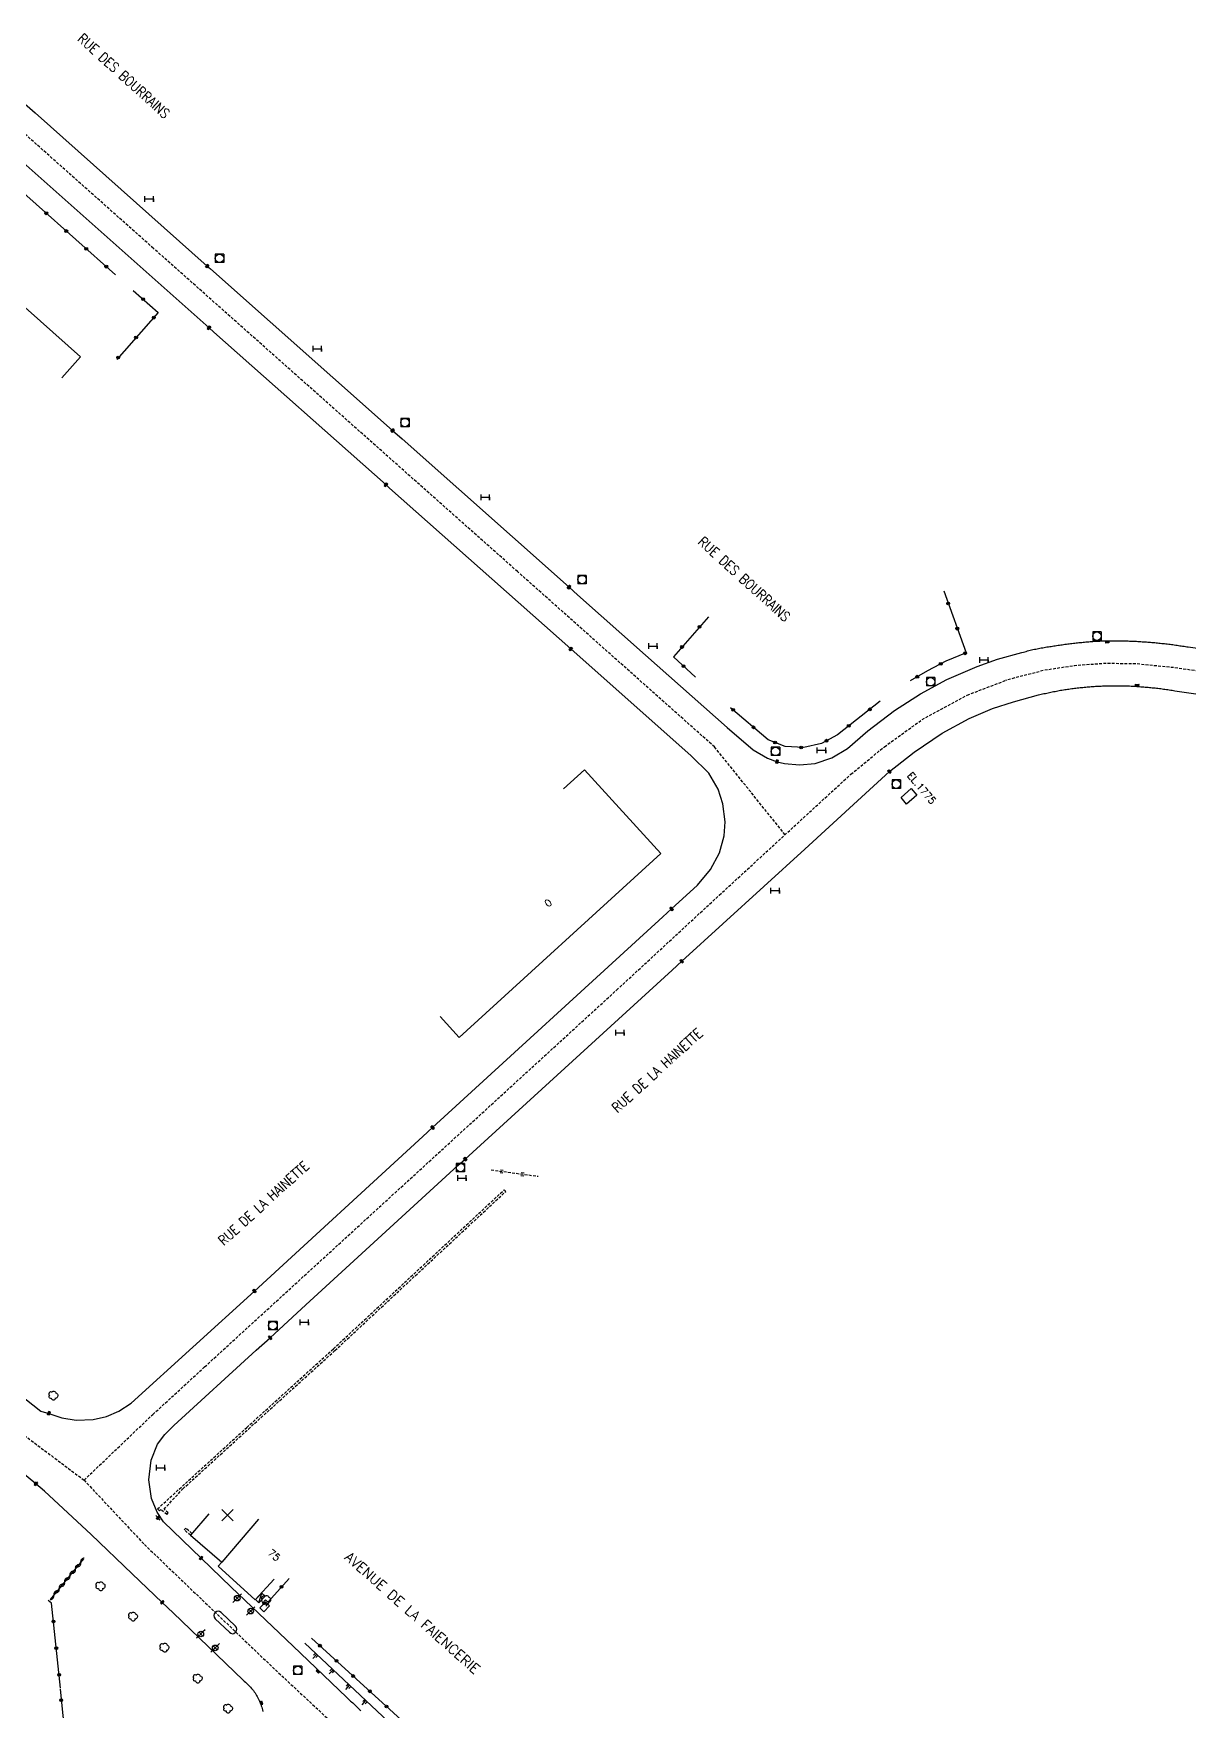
# Model space of a CAD drawing. Header units: millimetres. Extents: x 116000 to 117000, y 126000 to 127000.
# Drawn here: x 116402.3 to 116607.5, y 126624 to 126921.7 of the extents above; entities that cross this region are included whole.
import ezdxf
from ezdxf.enums import TextEntityAlignment as Align

# ---------------------------------------------------------------- set-up
doc = ezdxf.new("R2010")
doc.units = ezdxf.units.MM
doc.linetypes.add('DASHED', pattern=[0.75, 0.5, -0.25])
doc.layers.get('0').update_dxf_attribs({"linetype": 'CONTINUOUS'})
for name, color, linetype in [('W0001', 6, 'DASHED'), ('W0008', 7, 'CONTINUOUS'), ('W0100', 7, 'CONTINUOUS'), ('W0112', 1, 'DASHED'), ('W0211', 2, 'CONTINUOUS'), ('W0220', 5, 'DASHED'), ('W0300', 7, 'CONTINUOUS'), ('W0310', 3, 'CONTINUOUS'), ('W0322', 7, 'CONTINUOUS'), ('W0400', 7, 'CONTINUOUS'), ('W0420', 7, 'CONTINUOUS'), ('W0432', 7, 'CONTINUOUS'), ('W0454', 7, 'CONTINUOUS'), ('W0984', 7, 'CONTINUOUS'), ('W0989', 7, 'CONTINUOUS'), ('W0991', 7, 'CONTINUOUS'), ('W1102', 7, 'CONTINUOUS'), ('W1471', 7, 'CONTINUOUS'), ('W1474', 7, 'CONTINUOUS')]:
    doc.layers.add(name, color=color, linetype=linetype)
doc.styles.get("Standard").update_dxf_attribs({"font": 'romans.shx', "width": 0.85})

# ---------------------------------------------------------------- blocks, each defined once
blk = doc.blocks.new('t322o')
at = {"color": 0, "linetype": 'Continuous'}
for radius in [0.25, 0.15]:
    blk.add_circle((0, 0), radius, dxfattribs=at)
blk = doc.blocks.new('T400')
for p, q in [((-0.15, 0.3), (0.15, 0.3)), ((-0.15, -0.25), (-0.15, 0.3)), ((-0.15, 0.15), (0.15, 0.15)), ((-0.15, 0), (0.15, 0)), ((0.15, 0.3), (0.15, -0.25)), ((-0.15, -0.15), (0.15, -0.15)), ((-0.15, -0.25), (-0.15, -0.3)), ((-0.15, -0.3), (0.15, -0.3)), ((0.15, -0.3), (0.15, -0.25))]:
    blk.add_line(p, q)
blk = doc.blocks.new('T300')
for p, q in [((-0.8, 0.51), (-0.86, 0.34)), ((-0.86, 0.34), (-0.86, 0.17)), ((-0.86, 0.17), (-0.74, 0.06)), ((-0.69, 0.63), (-0.8, 0.51)), ((-0.8, -0.06), (-0.74, 0.06)), ((-0.74, 0.06), (-0.69, 0.11)), ((-0.57, 0.69), (-0.69, 0.63)), ((-0.46, 0.69), (-0.57, 0.69)), ((-0.29, 0.63), (-0.46, 0.69)), ((-0.29, 0.63), (-0.17, 0.74)), ((-0.23, 0.57), (-0.29, 0.63)), ((-0.17, 0.74), (-0.06, 0.8)), ((-0.06, 0.8), (0.06, 0.8)), ((0.06, 0.8), (0.23, 0.74)), ((0.23, 0.74), (0.34, 0.63)), ((0.34, 0.63), (0.4, 0.51)), ((0.46, 0.46), (0.34, 0.46)), ((0.4, 0.51), (0.4, 0.46)), ((0.57, 0.4), (0.46, 0.46)), ((0.57, 0.4), (0.69, 0.29)), ((0.69, 0.29), (0.74, 0.17)), ((0.74, 0.06), (0.69, -0.17)), ((0.74, 0.17), (0.74, 0.06)), ((-0.8, -0.17), (-0.8, -0.06)), ((-0.8, -0.23), (-0.8, -0.17)), ((-0.74, -0.34), (-0.8, -0.23)), ((-0.69, -0.4), (-0.74, -0.34)), ((-0.51, -0.46), (-0.69, -0.4)), ((-0.4, -0.46), (-0.51, -0.46)), ((-0.4, -0.46), (-0.34, -0.46)), ((-0.34, -0.46), (-0.34, -0.4)), ((-0.34, -0.51), (-0.34, -0.46)), ((-0.29, -0.63), (-0.34, -0.51)), ((-0.17, -0.74), (-0.29, -0.63)), ((-0.06, -0.8), (-0.17, -0.74)), ((0.06, -0.8), (-0.06, -0.8)), ((0.17, -0.74), (0.06, -0.8)), ((0.23, -0.69), (0.17, -0.74)), ((0.29, -0.46), (0.23, -0.46)), ((0.29, -0.63), (0.23, -0.69)), ((0.46, -0.4), (0.29, -0.46)), ((0.34, -0.51), (0.29, -0.63)), ((0.34, -0.51), (0.34, -0.46)), ((0.57, -0.34), (0.46, -0.4)), ((0.63, -0.29), (0.57, -0.34)), ((0.69, -0.17), (0.63, -0.29))]:
    blk.add_line(p, q)
blk = doc.blocks.new('t991o')
at = {"color": 0, "linetype": 'Continuous'}
for p, q in [((-1, 1), (1, -1)), ((-1, -1), (1, 1))]:
    blk.add_line(p, q, dxfattribs=at)
blk = doc.blocks.new('T1474')
at = {"color": 0, "linetype": 'Continuous', "flags": 128}
for points in [[(-0.75, -0.5), (-0.75, 0.5)], [(-0.75, 0), (0.75, 0)], [(0.75, 0), (0.75, -0.5), (0.75, 0.5)]]:
    blk.add_lwpolyline(points, dxfattribs=at)
blk = doc.blocks.new('T420')
for p, q in [((0.75, 0.75), (-0.75, 0.75)), ((-0.75, 0.75), (-0.75, -0.75)), ((0.75, 0.75), (0.75, -0.75)), ((0.75, -0.75), (-0.75, -0.75))]:
    blk.add_line(p, q)
blk.add_ellipse((0, 0), major_axis=(-0.53, 0.53), ratio=1, start_param=3.926991, end_param=10.210176)
blk = doc.blocks.new('t220o')
at = {"color": 0, "linetype": 'Continuous'}
for p, q in [((-0.25, 0.25), (0.25, 0.25)), ((-0.25, -0.25), (0.25, -0.25))]:
    blk.add_line(p, q, dxfattribs=at)
blk = doc.blocks.new('t310o')
at = {"color": 0, "linetype": 'Continuous'}
for centre, start, end in [((-0.5, 0.38), 216.8699, 323.1304), ((0.5, -0.37), 36.8699, 143.1303)]:
    blk.add_arc(centre, 0.625, start, end, dxfattribs=at)
blk = doc.blocks.new('T1471')
at = {"color": 0, "linetype": 'Continuous', "flags": 128}
blk.add_lwpolyline([(-0.75, -0.5), (-0.75, 0.5), (0.75, 0.5), (0.75, -0.5), (-0.75, -0.5)], dxfattribs=at)
blk = doc.blocks.new('T432')
at = {"flags": 128}
for points in [[(0.8, 0.8), (-0.8, 0.8)], [(-0.8, 0.8), (-0.8, 0)], [(0.8, 0.8), (-0.8, 0)], [(-0.8, 0), (0.8, 0)], [(-0.4, 2.1), (-0.4, 1.3)], [(-0.4, 1.3), (0.4, 1.3)], [(-0.39, 2.1), (0.41, 2.1)], [(0, 1.7), (0.4, 1.7)], [(0.4, 1.3), (0.4, 1.7)], [(0.8, 0), (0.8, 0.8)]]:
    blk.add_lwpolyline(points, dxfattribs=at)
blk = doc.blocks.new('T454')
for p, q in [((-0.25, 0.25), (0.25, -0.25)), ((-0.25, -0.25), (0.25, 0.25)), ((0.75, 0.75), (0.375, 0.375)), ((-0.375, -0.375), (-0.75, -0.75))]:
    blk.add_line(p, q)
blk.add_ellipse((0, 0), major_axis=(0.354, 0.354), ratio=1, start_param=5.497787143782138, end_param=11.78097245096172)
blk = doc.blocks.new('t211o')
at = {"color": 0, "linetype": 'Continuous'}
for p, q in [((-0.29, 0.5), (-0.29, 0)), ((0, 1), (0, 0)), ((0.29, 0.5), (0.29, 0))]:
    blk.add_line(p, q, dxfattribs=at)

msp = doc.modelspace()

# ---------------------------------------------------------------- linework, layer by layer
at = {"layer": 'W0001'}
for points in [[(116535.81, 126779.49), (116523.28, 126795.07), (116488.27, 126826.21), (116423.59, 126883.62), (116397.92, 126906.43)], [(116411.28, 126664.89), (116423.5, 126676.55), (116432.7, 126684.99), (116505.88, 126751.9), (116524.12, 126768.75), (116547.5, 126790.23), (116553.45, 126795.11), (116560.14, 126799.92), (116568.15, 126804.28), (116574.98, 126806.88)], [(116395.45, 126676.82), (116398.28, 126674.63), (116411.28, 126664.89), (116422.03, 126653.44), (116432.28, 126643.61)]]:
    msp.add_lwpolyline(points, dxfattribs=at)
at = {"layer": 'W0001', "flags": 128}
for points in [[(116829.06, 126777.29), (116767.89, 126785.93), (116726.04, 126791.89), (116660.46, 126801.22), (116604.87, 126809.14), (116598.02, 126809.83), (116592.44, 126809.87), (116587.24, 126809.49), (116581.9, 126808.67), (116577.83, 126807.65), (116574.98, 126806.88)], [(116432.28, 126643.61), (116444.69, 126631.75), (116462.64, 126615.03), (116470.52, 126608.17), (116497.94, 126586.59), (116518.5, 126571.15), (116553.06, 126545.21), (116581.89, 126523.58), (116595.77, 126513.14), (116602.21, 126508.24), (116607.81, 126503.12), (116611.6, 126498.68)]]:
    msp.add_lwpolyline(points, dxfattribs=at)
at = {"layer": 'W0008'}
for points in [[(116399.83, 126910.08), (116402.58, 126907.66), (116433.15, 126880.44), (116433.75, 126879.96), (116466.07, 126851.25), (116467.77, 126849.79), (116497.43, 126823.42), (116498.96, 126822.07), (116511.04, 126811.37), (116525.5, 126798.52), (116530.14, 126794.54), (116532.7, 126793.05), (116534.4, 126792.43), (116535.73, 126792.12), (116538.39, 126791.87), (116541.17, 126792.15), (116544.14, 126793.12), (116546.91, 126794.82), (116550.49, 126797.9), (116555.27, 126801.51), (116559.85, 126804.49), (116564.55, 126807.06), (116569.9, 126809.36), (116573.56, 126810.67)], [(116399.65, 126680.26), (116403.61, 126677.12), (116405.03, 126676.74), (116407.32, 126675.96), (116409.88, 126675.55), (116412.93, 126675.66), (116415.25, 126676.19), (116417.46, 126677.15), (116419.68, 126678.55), (116441.54, 126698.46), (116471.48, 126725.9), (116473.18, 126727.49), (116514.08, 126764.88), (116515.65, 126766.32), (116520.28, 126770.53), (116522.58, 126773.29), (116524.15, 126776.26), (116524.98, 126779.27), (116525.19, 126781.76), (116524.77, 126784.95), (116523.9, 126787.6), (116522.25, 126790.39), (116519.12, 126793.5), (116497.74, 126812.46), (116465.55, 126841.03), (116464.92, 126841.62), (116434.36, 126868.73), (116433.49, 126869.51), (116398.9, 126900.23)], [(116437.43, 126645.91), (116432.07, 126651.03), (116425.38, 126657.5), (116424.27, 126659.18), (116423.26, 126661.63), (116422.82, 126664.97), (116423.19, 126668.45), (116424.36, 126671.27), (116425.63, 126673), (116427.26, 126674.57), (116441.87, 126687.96), (116444.34, 126690.18), (116450.69, 126696.04), (116477.7, 126720.74), (116478.99, 126721.88), (116515.75, 126755.45), (116517.44, 126757.02), (116539.29, 126776.94), (116548.68, 126785.51), (116554.33, 126790.68), (116558.73, 126794.17), (116563.71, 126797.51), (116568.52, 126800.12), (116572.66, 126801.88), (116576.4, 126803.09)], [(116427.13, 126641.3), (116425.16, 126643.19), (116419.82, 126648.28), (116412.56, 126655.24), (116404.24, 126662.95), (116402.73, 126664.24), (116397.26, 126668.74), (116392.75, 126672.26)], [(116424.81, 126657.78), (116424.43, 126658.19), (116424.02, 126658.6)]]:
    msp.add_lwpolyline(points, dxfattribs=at)
at = {"layer": 'W0008', "flags": 128}
for points in [[(116573.56, 126810.67), (116577.89, 126811.84), (116578.13, 126811.91), (116578.37, 126811.98), (116578.62, 126812.04), (116578.86, 126812.11), (116579.1, 126812.17), (116579.35, 126812.23), (116579.6, 126812.29), (116579.84, 126812.34), (116580.09, 126812.4), (116580.33, 126812.45), (116580.58, 126812.5), (116580.83, 126812.55), (116581.08, 126812.6), (116581.32, 126812.65), (116581.57, 126812.69), (116581.82, 126812.73), (116582.07, 126812.78), (116582.32, 126812.82), (116582.57, 126812.86), (116582.82, 126812.9), (116583.06, 126812.93), (116583.31, 126812.97), (116583.56, 126813.01), (116583.8, 126813.05), (116584.05, 126813.08), (116584.3, 126813.12), (116584.54, 126813.15), (116584.79, 126813.19), (116585.04, 126813.22), (116585.29, 126813.26), (116585.53, 126813.29), (116585.78, 126813.32), (116586.03, 126813.36), (116586.28, 126813.39), (116586.52, 126813.42), (116586.77, 126813.45), (116587.02, 126813.48), (116587.27, 126813.51), (116587.52, 126813.53), (116587.76, 126813.56), (116588.01, 126813.59), (116588.26, 126813.61), (116588.51, 126813.64), (116588.76, 126813.66), (116589, 126813.68), (116589.25, 126813.71), (116589.5, 126813.73), (116589.75, 126813.75), (116590, 126813.77), (116590.25, 126813.78), (116590.5, 126813.8), (116590.75, 126813.82), (116590.99, 126813.83), (116591.24, 126813.85), (116591.49, 126813.86), (116591.74, 126813.87), (116591.99, 126813.88), (116592.24, 126813.89), (116592.49, 126813.9), (116592.74, 126813.9), (116592.99, 126813.91), (116593.24, 126813.91), (116593.49, 126813.92), (116593.74, 126813.92), (116593.99, 126813.92), (116594.24, 126813.92), (116594.49, 126813.92), (116594.74, 126813.92), (116594.99, 126813.92), (116595.24, 126813.91), (116595.49, 126813.91), (116595.74, 126813.91), (116595.99, 126813.9), (116596.24, 126813.89), (116596.49, 126813.89), (116596.74, 126813.88), (116596.99, 126813.87), (116597.24, 126813.86), (116597.49, 126813.85), (116597.74, 126813.84), (116597.99, 126813.83), (116598.24, 126813.82), (116598.49, 126813.81), (116598.74, 126813.79), (116598.98, 126813.78), (116599.23, 126813.76), (116599.48, 126813.75), (116599.73, 126813.73), (116599.98, 126813.71), (116600.23, 126813.69), (116600.48, 126813.67), (116600.73, 126813.65), (116600.97, 126813.63), (116601.22, 126813.61), (116601.47, 126813.59), (116601.72, 126813.57), (116601.97, 126813.54), (116602.22, 126813.52), (116602.46, 126813.49), (116602.71, 126813.46), (116602.96, 126813.44), (116603.21, 126813.41), (116603.46, 126813.38), (116603.7, 126813.35), (116603.95, 126813.32), (116604.2, 126813.29), (116604.45, 126813.26), (116604.69, 126813.23), (116604.94, 126813.19), (116605.19, 126813.16), (116605.44, 126813.12), (116605.68, 126813.09), (116605.93, 126813.05), (116606.18, 126813.01), (116606.43, 126812.98), (116606.67, 126812.94), (116606.92, 126812.9), (116607.17, 126812.86), (116607.41, 126812.82), (116623.63, 126810.51)], [(116576.4, 126803.09), (116580.82, 126804.3), (116581.06, 126804.36), (116581.31, 126804.42), (116581.55, 126804.47), (116581.8, 126804.53), (116582.04, 126804.58), (116582.29, 126804.64), (116582.53, 126804.69), (116582.78, 126804.74), (116583.02, 126804.79), (116583.27, 126804.84), (116583.51, 126804.89), (116583.76, 126804.94), (116584.01, 126804.98), (116584.25, 126805.03), (116584.5, 126805.07), (116584.74, 126805.12), (116584.99, 126805.16), (116585.24, 126805.2), (116585.48, 126805.24), (116585.73, 126805.28), (116585.98, 126805.31), (116586.23, 126805.35), (116586.47, 126805.39), (116586.72, 126805.42), (116586.97, 126805.45), (116587.22, 126805.48), (116587.46, 126805.51), (116587.71, 126805.54), (116587.96, 126805.57), (116588.21, 126805.6), (116588.46, 126805.63), (116588.71, 126805.65), (116588.96, 126805.68), (116589.21, 126805.7), (116589.46, 126805.72), (116589.71, 126805.74), (116589.95, 126805.76), (116590.2, 126805.78), (116590.45, 126805.8), (116590.7, 126805.82), (116590.96, 126805.83), (116591.21, 126805.85), (116591.46, 126805.86), (116591.71, 126805.87), (116591.96, 126805.88), (116592.21, 126805.89), (116592.46, 126805.9), (116592.72, 126805.91), (116592.97, 126805.92), (116593.22, 126805.92), (116593.48, 126805.93), (116593.73, 126805.93), (116593.98, 126805.93), (116594.23, 126805.94), (116594.49, 126805.94), (116594.74, 126805.94), (116594.99, 126805.93), (116595.25, 126805.93), (116595.5, 126805.93), (116595.75, 126805.92), (116596, 126805.92), (116596.26, 126805.91), (116596.51, 126805.9), (116596.76, 126805.9), (116597.01, 126805.89), (116597.26, 126805.88), (116597.52, 126805.86), (116597.77, 126805.85), (116598.02, 126805.84), (116598.27, 126805.82), (116598.52, 126805.81), (116598.78, 126805.79), (116599.03, 126805.77), (116599.28, 126805.75), (116599.53, 126805.74), (116599.78, 126805.71), (116600.03, 126805.69), (116600.28, 126805.67), (116600.54, 126805.65), (116600.79, 126805.62), (116601.04, 126805.59), (116601.29, 126805.57), (116601.54, 126805.54), (116601.79, 126805.51), (116602.04, 126805.48), (116602.29, 126805.45), (116602.54, 126805.42), (116602.79, 126805.38), (116603.04, 126805.35), (116603.29, 126805.31), (116603.54, 126805.28), (116603.8, 126805.24), (116604.05, 126805.2), (116604.3, 126805.16), (116604.55, 126805.12), (116604.8, 126805.08), (116605.05, 126805.04), (116625.66, 126802.1)], [(116437.43, 126645.91), (116448.43, 126635.42), (116457.91, 126626.36), (116458.09, 126626.19), (116458.27, 126626.01), (116458.45, 126625.84), (116458.64, 126625.67), (116458.82, 126625.5), (116459, 126625.33), (116459.18, 126625.16), (116459.36, 126624.99), (116459.55, 126624.82), (116459.73, 126624.65), (116459.91, 126624.47), (116460.09, 126624.3), (116460.27, 126624.13), (116460.46, 126623.96)], [(116427.13, 126641.3), (116439.55, 126629.37), (116439.75, 126629.2), (116439.95, 126629.03), (116440.15, 126628.85), (116440.34, 126628.67), (116440.52, 126628.48), (116440.7, 126628.3), (116440.87, 126628.11), (116441.04, 126627.91), (116441.2, 126627.71), (116441.36, 126627.51), (116441.51, 126627.31), (116441.65, 126627.1), (116441.79, 126626.89), (116441.92, 126626.67), (116442.04, 126626.46), (116442.16, 126626.23), (116442.28, 126626.01), (116442.39, 126625.78), (116442.49, 126625.55), (116442.58, 126625.31), (116442.68, 126625.07), (116442.76, 126624.83), (116442.84, 126624.58), (116442.91, 126624.33), (116442.98, 126624.08), (116443.04, 126623.82)]]:
    msp.add_lwpolyline(points, dxfattribs=at)
msp.add_lwpolyline([(116437.38, 126637.69), (116437.64, 126637.62), (116437.9, 126637.68), (116438.16, 126637.87), (116438.37, 126638.15), (116438.45, 126638.43), (116438.37, 126638.7), (116438.16, 126638.98), (116435.62, 126641.37), (116435.37, 126641.57), (116435.12, 126641.65), (116434.86, 126641.59), (116434.6, 126641.4), (116434.39, 126641.13), (116434.31, 126640.85), (116434.38, 126640.57), (116434.59, 126640.29), (116437.13, 126637.9)], close=True, dxfattribs=at)
at = {"layer": 'W0100'}
for points in [[(116380.53, 126884.46), (116383.86, 126888.19), (116410.64, 126864.32), (116407.31, 126860.59)], [(116496.46, 126787.66), (116500.16, 126791.03), (116513.72, 126776.13), (116477.9, 126743.48), (116474.54, 126747.18)], [(116557.4, 126784.88), (116556.4, 126786.07), (116558.21, 126787.67), (116559.21, 126786.49), (116557.4, 126784.88)], [(116433.45, 126658.9), (116430.19, 126655.11), (116435.75, 126650.34), (116435.12, 126649.62), (116441.65, 126643.62), (116445.03, 126647.3)]]:
    msp.add_lwpolyline(points, dxfattribs=at)
at = {"layer": 'W0112'}
for p, q in [((116485.91, 126716.43), (116486.19, 126716.14)), ((116425.99, 126658.76), (116426.25, 126659.07)), ((116429.34, 126656.37), (116429.08, 126656.07)), ((116430.45, 126655.42), (116429.34, 126656.37)), ((116430.19, 126655.11), (116429.08, 126656.07))]:
    msp.add_line(p, q, dxfattribs=at)
for points in [[(116425.99, 126658.76), (116424.91, 126659.69), (116424.66, 126659.42), (116424.32, 126659.77), (116440.2, 126674.25), (116455.57, 126688.2), (116485.91, 126716.43)], [(116426.25, 126659.07), (116425.49, 126659.72), (116428.83, 126663.34), (116440.47, 126673.96), (116455.85, 126687.9), (116486.19, 126716.14)]]:
    msp.add_lwpolyline(points, dxfattribs=at)
at = {"layer": 'W0211', "flags": 128}
msp.add_lwpolyline([(116471.13, 126618.09), (116466.07, 126622.45), (116465.33, 126622.01), (116450.5, 126635.92)], dxfattribs=at)
at = {"layer": 'W0220'}
msp.add_line((116483.6, 126719.97), (116491.96, 126718.84), dxfattribs=at)
at = {"layer": 'W0310'}
msp.add_line((116405.3, 126643.7), (116411.25, 126650.93), dxfattribs=at)
at = {"layer": 'W0322'}
for points in [[(116368.71, 126896.71), (116374.01, 126895.3), (116381.51, 126903.56), (116388.63, 126904.01), (116416.86, 126878.9)], [(116420.01, 126876.13), (116424.45, 126872.18), (116417.08, 126863.88)], [(116563.98, 126822.76), (116567.97, 126811.76), (116564.38, 126810.3), (116561.09, 126808.61), (116558.03, 126806.8)], [(116522.18, 126818.19), (116515.97, 126811.05), (116519.89, 126807.45)], [(116552.72, 126803.21), (116545.09, 126797.23), (116542.29, 126795.66), (116539.13, 126794.95), (116535.85, 126795.16), (116532.8, 126796.31), (116526.14, 126802.03)], [(116407.1, 126627.95), (116405.5, 126643.05), (116404.89, 126643.52)]]:
    msp.add_lwpolyline(points, dxfattribs=at)
at = {"layer": 'W0322', "flags": 128}
for points in [[(116447.7, 126647.42), (116444.04, 126643.35)], [(116451.71, 126636.84), (116469.55, 126620.55), (116477.01, 126614.34), (116492.53, 126602.43), (116504.97, 126595.49)], [(116407.03, 126627.8), (116407.97, 126618.42), (116408.77, 126617.58), (116415.58, 126610.69), (116422.38, 126603.8), (116429.16, 126596.94), (116425.28, 126589.74), (116423.94, 126587.23)]]:
    msp.add_lwpolyline(points, dxfattribs=at)
at = {"layer": 'W1102'}
msp.add_line((116442.26, 126657.93), (116435.75, 126650.34), dxfattribs=at)

# ---------------------------------------------------------------- block references
at = {"layer": 'W0211', "rotation": 136.8402746782268}
for p in [(116452.6, 126633.95), (116455.52, 126631.21), (116458.44, 126628.47), (116461.35, 126625.74)]:
    msp.add_blockref('t211o', p, dxfattribs=at)
at = {"layer": 'W0220', "rotation": 352.2995177581915}
for p in [(116485.46, 126719.72), (116489.17, 126719.21)]:
    msp.add_blockref('t220o', p, dxfattribs=at)
at = {"layer": 'W0300'}
for p in [(116405.87, 126679.87), (116414.26, 126646.04), (116443.69, 126643.61), (116420.02, 126640.65), (116425.62, 126635.12), (116431.5, 126629.65), (116436.9, 126624.3)]:
    msp.add_blockref('T300', p, dxfattribs=at)
at = {"layer": 'W0310', "rotation": 50.54239310192077}
for p in [(116410.7, 126650.26), (116407.84, 126646.79), (116408.79, 126647.95), (116409.75, 126649.11), (116405.93, 126644.47), (116406.89, 126645.63)]:
    msp.add_blockref('t310o', p, dxfattribs=at)
at = {"layer": 'W0322'}
for p, rotation in [((116404.58, 126889.82), 318.3549612173441), ((116408.13, 126886.67), 318.3549612173441), ((116411.68, 126883.51), 318.3549612173441), ((116415.23, 126880.35), 318.3549612173441), ((116421.78, 126874.56), 318.3793338137638), ((116423.67, 126871.3), 228.3695183240384), ((116420.52, 126867.75), 228.3695183240384), ((116417.36, 126864.2), 228.3695183240384), ((116564.79, 126820.53), 289.928399387558), ((116520.62, 126816.4), 228.9860023428001), ((116566.4, 126816.07), 289.928399387558), ((116517.51, 126812.82), 228.9860023428001), ((116567.81, 126811.69), 202.0739540483593), ((116517.75, 126809.42), 317.3891170392984), ((116563.45, 126809.82), 207.1737086063854), ((116559.29, 126807.54), 210.6537538580918), ((116526.58, 126801.65), 139.3760461525407), ((116550.85, 126801.74), 218.0995334486669), ((116530.19, 126798.55), 139.3760461525407), ((116543.18, 126796.17), 209.1429723322778), ((116547.11, 126798.81), 218.0995334486669), ((116534.03, 126795.85), 159.3636073959676), ((116538.65, 126794.98), 176.3310649869808), ((116446.36, 126645.93), 228.0477539449181), ((116405.85, 126639.76), 96.0372156521976), ((116453.19, 126635.49), 317.6051669329662), ((116406.35, 126635.04), 96.0372156521976), ((116456.14, 126632.79), 317.6051669329662), ((116406.85, 126630.31), 96.0372156521976), ((116459.09, 126630.1), 317.6051669329662), ((116462.05, 126627.4), 317.6051669329662), ((116407.23, 126625.81), 275.7138735399326), ((116465, 126624.7), 317.6051669329662)]:
    msp.add_blockref('t322o', p, dxfattribs=dict(at, rotation=rotation))
at = {"layer": 'W0400'}
for p, rotation in [((116433.15, 126880.44), 140.744289388947), ((116433.49, 126869.51), 318.4972752469401), ((116466.07, 126851.25), 139.3333030412134), ((116464.92, 126841.62), 316.9737637195533), ((116497.43, 126823.42), 138.5624831574618), ((116497.74, 126812.46), 318.4273479749463), ((116593, 126813.67), 270.9600446438944), ((116598.37, 126806.04), 86.43251474211414), ((116534.4, 126792.43), 166.8736771878436), ((116554.33, 126790.68), 42.52005143573724), ((116515.65, 126766.32), 222.6697879981839), ((116517.44, 126757.02), 42.90598209747479), ((116473.18, 126727.49), 223.0417101793631), ((116478.99, 126721.88), 41.87330047472063), ((116441.54, 126698.46), 222.3262923238359), ((116444.34, 126690.18), 42.06695465447243), ((116405.03, 126676.74), 164.6997419577086), ((116402.73, 126664.24), 319.3664093834785), ((116424.43, 126658.19), 133.1143854858322), ((116432.07, 126651.03), 136.8573060002686), ((116425.16, 126643.19), 316.2754442669798), ((116452.82, 126630.96), 226.3148219360104), ((116442.77, 126625.34), 20.76297889824766)]:
    msp.add_blockref('T400', p, dxfattribs=dict(at, rotation=rotation))
at = {"layer": 'W0420'}
for p in [(116435.34, 126881.82), (116468.28, 126852.66), (116499.75, 126824.78), (116591.2, 126814.73), (116561.66, 126806.65), (116534.11, 126794.27), (116555.56, 126788.45), (116478.13, 126720.38), (116444.81, 126692.32), (116449.24, 126631.11)]:
    msp.add_blockref('T420', p, dxfattribs=at)
at = {"layer": 'W0432', "rotation": 226.3229613580735}
msp.add_blockref('T432', (116442.31, 126644.26), dxfattribs=at)
at = {"layer": 'W0454'}
for p in [(116438.49, 126643.93), (116440.88, 126641.64), (116432.02, 126637.56), (116434.58, 126635.11)]:
    msp.add_blockref('T454', p, dxfattribs=at)
at = {"layer": 'W0991'}
msp.add_blockref('t991o', (116436.78, 126658.68), dxfattribs=at)
at = {"layer": 'W1471', "rotation": 226.3229613574977}
msp.add_blockref('T1471', (116443.37, 126642.4), dxfattribs=at)
at = {"layer": 'W1474'}
for p in [(116422.86, 126892.37), (116452.72, 126865.76), (116482.57, 126839.4), (116512.34, 126812.98), (116571.16, 126810.51), (116542.27, 126794.49), (116534.04, 126769.55), (116506.49, 126744.33), (116478.42, 126718.51), (116450.43, 126692.93), (116424.89, 126667.09)]:
    msp.add_blockref('T1474', p, dxfattribs=at)

# ---------------------------------------------------------------- texts
at = {"layer": 'W0984'}
msp.add_text('EL.1775', height=1.25, rotation=310.1189, dxfattribs=at).set_placement((116560.08, 126787.75), align=Align.MIDDLE)
at = {"layer": 'W0989', "width": 0.85}
for s, rotation, p in [('RUE DES BOURRAINS', 317.7418, (116418.36, 126914.21)), ('RUE DES BOURRAINS', 317.7418, (116528.56, 126824.87)), ('RUE DE LA HAINETTE', 42.371, (116513.08, 126737.63)), ('RUE DE LA HAINETTE', 42.371, (116443.18, 126714.06))]:
    msp.add_text(s, height=1.75, rotation=rotation, dxfattribs=at).set_placement(p, align=Align.MIDDLE)
at = {"layer": 'W0989'}
msp.add_text('AVENUE DE LA FAIENCERIE', height=1.75, rotation=318.3286, dxfattribs=at).set_placement((116469.62, 126641.32), align=Align.MIDDLE)
at = {"layer": 'W0991'}
for s, rotation, p in [('0', 42.3533, (116493.72, 126767.37)), ('75', 319.3542, (116445.07, 126651.56))]:
    msp.add_text(s, height=1.25, rotation=rotation, dxfattribs=at).set_placement(p, align=Align.MIDDLE)

doc.saveas('drawing.dxf')
